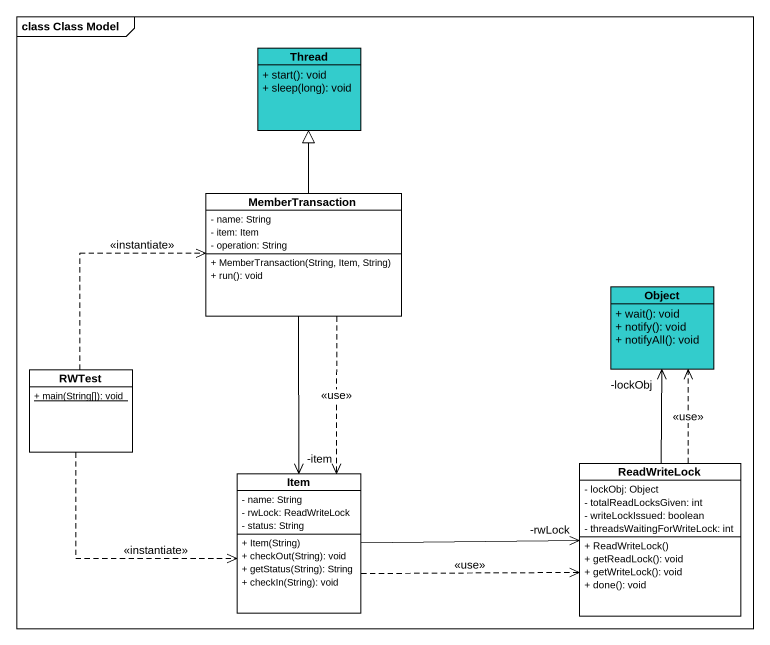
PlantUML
@startuml
mainframe class Class Model
hide circle
hide empty members
skinparam classAttributeIconSize 0
class Thread #33CCCC {
  + start(): void
  + sleep(long): void
}
class MemberTransaction {
  - name: String
  - item: Item
  - operation: String
  + MemberTransaction(String, Item, String)
  + run(): void
}
class "Object" as Object_ #33CCCC {
  + wait(): void
  + notify(): void
  + notifyAll(): void
}
class RWTest {
  {static} + main(String[]): void
}
class Item {
  - name: String
  - rwLock: ReadWriteLock
  - status: String
  + Item(String)
  + checkOut(String): void
  + getStatus(String): String
  + checkIn(String): void
}
class ReadWriteLock {
  - lockObj: Object
  - totalReadLocksGiven: int
  - writeLockIssued: boolean
  - threadsWaitingForWriteLock: int
  + ReadWriteLock()
  + getReadLock(): void
  + getWriteLock(): void
  + done(): void
}
MemberTransaction -up-|> Thread
MemberTransaction ..> Item : <<use>>
MemberTransaction --> "-item" Item
RWTest .up.> MemberTransaction : <<instantiate>>
RWTest ..> Item : <<instantiate>>
Item .right.> ReadWriteLock : <<use>>
Item -right-> "-rwLock" ReadWriteLock
ReadWriteLock -up-> "-lockObj" Object_
ReadWriteLock .up.> Object_ : <<use>>
@enduml
